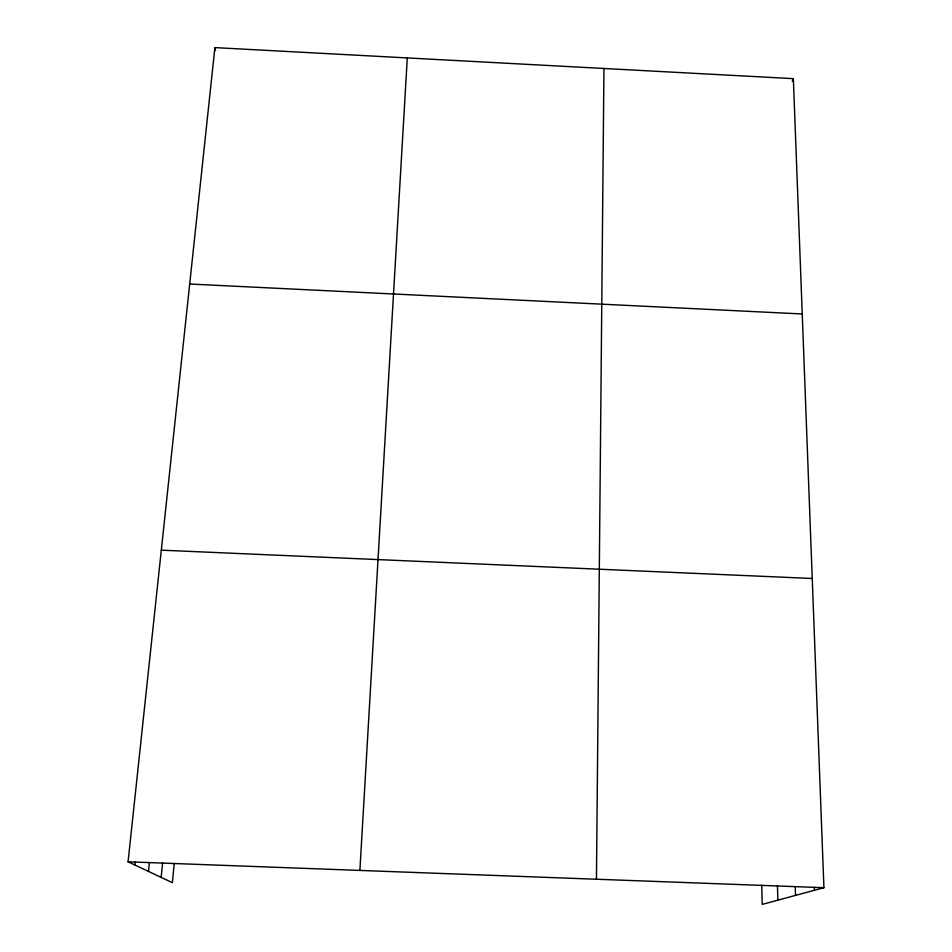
<?xml version="1.0" encoding="UTF-8"?>
<svg xmlns="http://www.w3.org/2000/svg" width="952" height="952" viewBox="0 0 952 952"><rect width="100%" height="100%" fill="white"/><g stroke="black" fill="none" stroke-linecap="round" stroke-linejoin="round"><path stroke-width="1.43" d="M596.452 879.231L603.949 68.484M359.88 870.426L407.289 57.929M174.228 863.547L172.371 882.671L128.08 861.798L214.902 47.6L793.349 78.647L823.92 887.704L762.231 904.4L761.743 885.122M161.162 877.387L162.625 862.738M148.488 871.413L149.393 862.607M134.934 865.023L135.244 862.084M792.29 81.218L793.349 78.647M128.08 861.798L823.92 887.704M161.305 550.161L812.234 578.483M189.686 284.017L802.238 313.97M214.902 47.6L215.521 50.492M814.281 887.323L814.388 890.287M795.229 886.526L795.515 895.392M777.439 885.408L777.855 900.176"/></g></svg>
